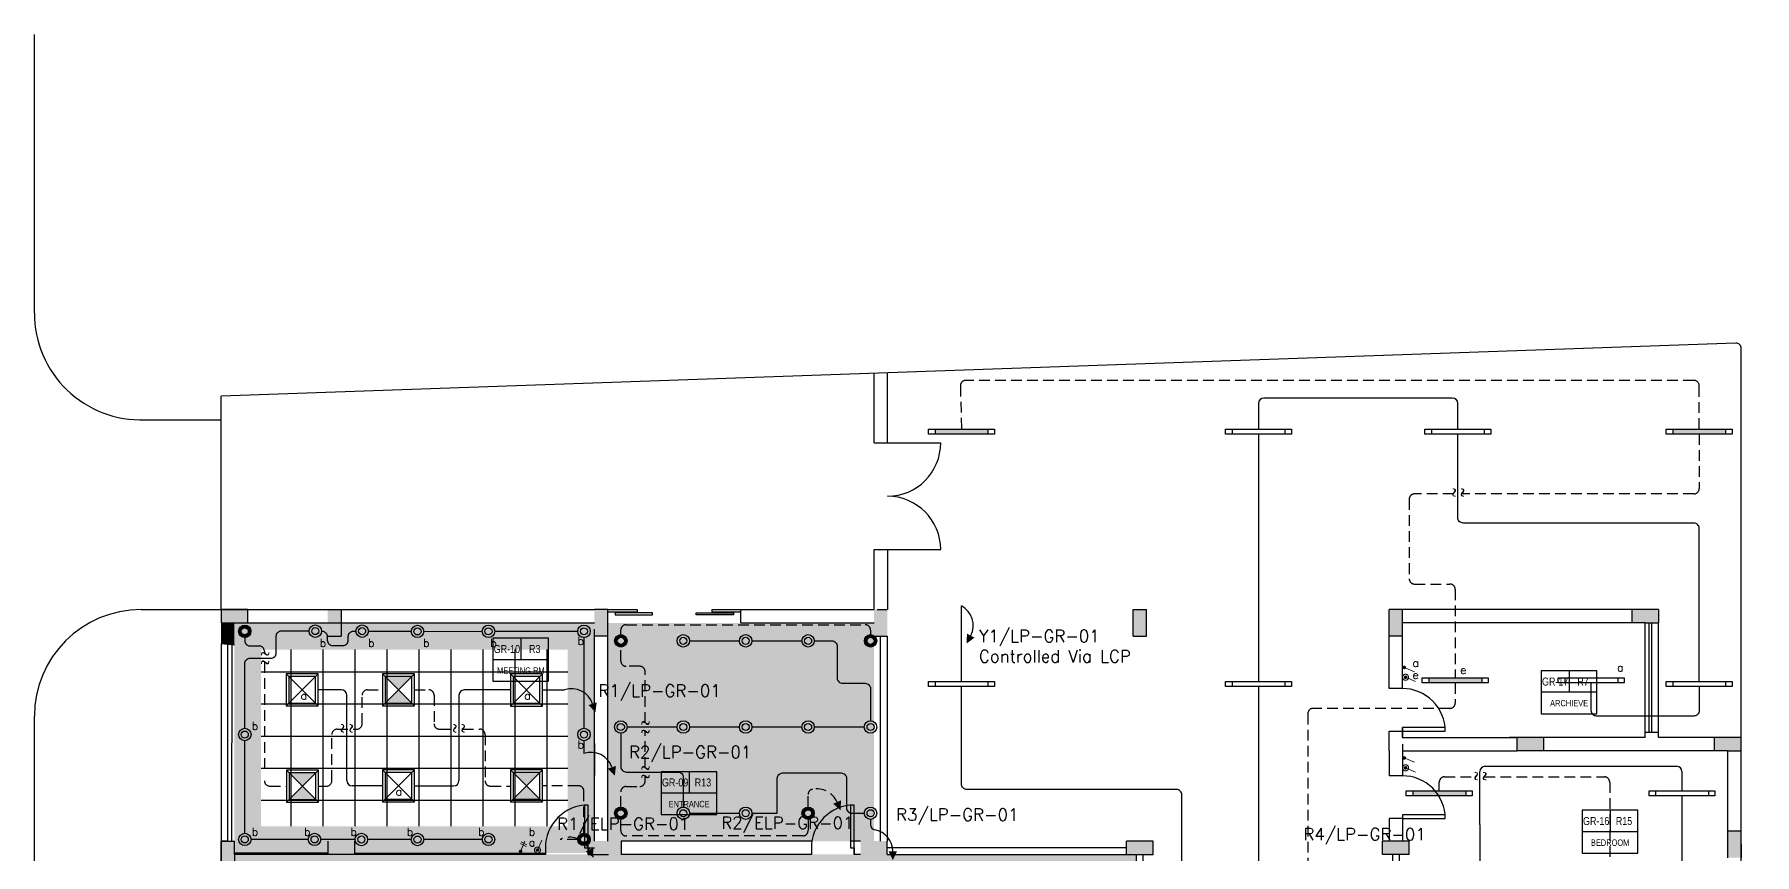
# Model space of a CAD drawing. Extents: x 229 to 350, y 130 to 172.
# Drawn here: x 228.64 to 260.89, y 156.99 to 172.36 of the extents above; entities that cross this region are included whole.
import ezdxf
from ezdxf.enums import TextEntityAlignment as Align

# ---------------------------------------------------------------- set-up
doc = ezdxf.new("R2010")
doc.units = 0
doc.header["$LTSCALE"] = 0.4
for name, pattern in [('ACAD_ISO02W100', [15, 12, -3]), ('DASHED', [0.75, 0.5, -0.25]), ('ROF$0$MLINE', [4.5, 3, -0.3, 0.3, -0.3, 0.3, -0.3])]:
    doc.linetypes.add(name, pattern=pattern)
doc.layers.get('0').update_dxf_attribs({"color": 9, "linetype": 'CONTINUOUS'})
for name, color, linetype in [('ARCH', 9, 'CONTINUOUS'), ('EMERGENCY', 1, 'DASHED'), ('HOMERUN', 7, 'DASHED'), ('LEGEND', 7, 'CONTINUOUS'), ('LIGHT FIXTURE', 4, 'CONTINUOUS'), ('NORMAL', 3, 'CONTINUOUS')]:
    doc.layers.add(name, color=color, linetype=linetype)
doc.layers.add('SWITCHES', color=6, linetype='CONTINUOUS', lineweight=0)
doc.styles.add('16001-XHV-011$0$TYPE 2$0$ARIAL', font='arial.ttf', dxfattribs={"width": 0.8, "height": 0.2})
doc.styles.add('LEGEND$0$detials', font='romans8.shx')

# ---------------------------------------------------------------- blocks, each defined once
blk = doc.blocks.new('A$C1A776F15')
at = {"layer": 'ARCH'}
blk.add_lwpolyline([(0.8, 0), (0.8, 0.07), (0, 0.07), (0, 0), (0.8, 0, 0.414214), (0, 0.8, 0.414214)], format="xyb", dxfattribs=at)
blk = doc.blocks.new('ROOM NAME')
blk.add_lwpolyline([(235.962, 146.113), (237.007, 146.113), (237.007, 146.916), (235.962, 146.916)], close=True)
for points in [[(236.485, 146.916), (236.485, 146.514)], [(237.007, 146.514), (235.962, 146.514)]]:
    blk.add_lwpolyline(points)
at = {"layer": 'ARCH', "style": '16001-XHV-011$0$TYPE 2$0$ARIAL', "width": 0.8}
for tag, height, p in [('F-R', 0.15, (236.224, 146.715)), ('DES', 0.12, (236.486, 146.31))]:
    blk.add_attdef(tag, text='', height=height, dxfattribs=at).set_placement(p, align=Align.MIDDLE)
blk.add_attdef('R', text='', height=0.15, dxfattribs=at).set_placement((236.746, 146.715), align=Align.MIDDLE_CENTER)
blk = doc.blocks.new('ARCH')
at = {"layer": 'ARCH', "ltscale": 0.05}
h = blk.add_hatch(color=256, dxfattribs=at)
h.paths.add_polyline_path([(0.5, 20.95), (0.125, 20.95), (0.125, 21.075), (0.5, 21.075)])
h.paths.add_polyline_path([(0.5, 21.075), (0.125, 21.075), (0.125, 21.2), (0.5, 21.2)])
h.paths.add_polyline_path([(0.125, 21.075), (0, 21.075), (0, 21.2), (0.125, 21.2)])
h.paths.add_polyline_path([(0.125, 20.95), (0, 20.95), (0, 21.075), (0.125, 21.075)])
h = blk.add_hatch(color=256, dxfattribs=at)
h.paths.add_polyline_path([(2.125, 21.075), (2, 21.075), (2, 20.7), (2.125, 20.7)])
h.paths.add_polyline_path([(2.25, 20.95), (2.25, 21.075), (2.125, 21.075), (2.125, 20.7), (2.25, 20.7)])
h.paths.add_polyline_path([(2.125, 21.2), (2, 21.2), (2, 21.075), (2.125, 21.075)])
h.paths.add_polyline_path([(2.25, 21.2), (2.125, 21.2), (2.125, 21.075), (2.25, 21.075)])
h = blk.add_hatch(color=256, dxfattribs=at)
h.paths.add_polyline_path([(7.25, 21.2), (7, 21.2), (7, 20.95), (7.25, 20.95)])
h.paths.add_polyline_path([(7.25, 20.7), (7.25, 20.95), (7, 20.95), (7, 20.7)])
h = blk.add_hatch(color=256, dxfattribs=at)
h.paths.add_polyline_path([(26.95, 21.2), (26.95, 20.95), (26.7, 20.95), (26.45, 20.95), (26.45, 21.2)])
h.paths.add_polyline_path([(21.9, 20.95), (21.9, 21.2), (22.15, 21.2), (22.15, 20.95), (22.15, 20.7), (21.9, 20.7)])
h.paths.add_polyline_path([(17.1, 20.7), (17.1, 21.2), (17.35, 21.2), (17.35, 20.7)])
h.paths.add_polyline_path([(12.238, 21.2), (12.3, 21.2), (12.488, 21.2), (12.488, 20.7), (12.238, 20.7)])
h.paths.add_polyline_path([(11.988, 16.612), (11.988, 16.862), (12.488, 16.862), (12.488, 16.612)])
blk.add_hatch(color=256, dxfattribs=at).paths.add_polyline_path([(0.25, 20.55), (0, 20.55), (0, 20.95), (0.25, 20.95)])
at = {"layer": 'ARCH'}
h = blk.add_hatch(dxfattribs=at)
h.set_pattern_fill('DOTS', color=256, scale=0.15, style=0)
h.set_pattern_definition([(0, (-202.4808, -140.3811), (0.1190625, 0.238125), [0, -0.238125])])
h.paths.add_polyline_path([(10.275, 10.938), (9.9, 10.938), (9.9, 11.188), (10.4, 11.188), (10.4, 13.862), (9.9, 13.862), (9.9, 14.112), (10.4, 14.112), (10.4, 13.987), (17.037, 13.987), (17.037, 14.3), (17.162, 14.3), (17.162, 16.612), (0.25, 16.612), (0.25, 16.362), (0.125, 16.362), (0.125, 12.762), (0.25, 12.775), (0.25, 4.1), (2, 4.1), (2, 8.438), (10.275, 8.438)])
h.paths.add_polyline_path([(5.3, 14.78), (8.911, 14.78), (8.911, 10.27), (5.3, 10.27)], flags=16)
h.paths.add_polyline_path([(12.242, 20.95), (7.25, 20.95), (7.25, 16.859), (12.242, 16.859)])
h.paths.add_polyline_path([(7, 20.95), (0.25, 20.95), (0.25, 16.64), (7, 16.64)])
h.paths.add_polyline_path([(6.5, 17.14), (0.75, 17.14), (0.75, 20.45), (6.5, 20.45)], flags=16)
h = blk.add_hatch(dxfattribs=at)
h.set_pattern_fill('NET', color=256, scale=0.189)
h.set_pattern_definition([(0, (3.625, 18.79494), (0, 0.60007), []), (90, (3.625, 18.79494), (-0.60007, 4e-17), [])])
h.paths.add_polyline_path([(6.5, 20.45), (0.75, 20.45), (0.75, 17.14), (6.5, 17.14)])
at = {"layer": 'ARCH', "ltscale": 0.05}
h = blk.add_hatch(color=256, dxfattribs=at)
h.paths.add_polyline_path([(22.275, 16.612), (22.275, 16.862), (21.775, 16.862), (21.775, 16.612)])
h.paths.add_polyline_path([(21.775, 13.987), (21.775, 13.737), (22.275, 13.737), (22.275, 13.987)])
h.paths.add_polyline_path([(22.275, 11.062), (22.275, 11.312), (21.775, 11.312), (21.775, 11.062)])
h.paths.add_polyline_path([(28.5, 17.05), (28.25, 17.05), (28.25, 16.55), (28.5, 16.55), (28.5, 16.8)])
h.paths.add_polyline_path([(28.75, 12.4), (28.75, 12.65), (28.25, 12.65), (28.25, 12.4)])
h.paths.add_polyline_path([(24.8, 18.55), (24.8, 18.8), (24.3, 18.8), (24.3, 18.55)])
h.paths.add_polyline_path([(28.5, 18.55), (28.5, 18.8), (28, 18.8), (28, 18.55), (28.25, 18.55)])
h = blk.add_hatch(color=256, dxfattribs=at)
h.paths.add_polyline_path([(0, 12.775), (0.25, 12.775), (0.25, 12.275), (0, 12.275)])
h.paths.add_polyline_path([(0, 16.862), (0.25, 16.862), (0.25, 16.612), (0.25, 16.362), (0, 16.362), (0, 16.612)])
h = blk.add_hatch(color=256, dxfattribs=at)
h.paths.add_polyline_path([(9.9, 13.862), (9.9, 14.112), (10.15, 14.112), (10.4, 14.112), (10.4, 13.862)])
h.paths.add_polyline_path([(7, 16.612), (7, 16.862), (7.5, 16.862), (7.5, 16.612)])
h.paths.add_polyline_path([(2.5, 16.862), (2.5, 16.612), (2, 16.612), (2, 16.862)])
h = blk.add_hatch(color=256, dxfattribs=at)
h.paths.add_polyline_path([(17.037, 14.3), (17.287, 14.3), (17.287, 13.8), (17.037, 13.8)])
h.paths.add_polyline_path([(17.475, 16.862), (17.475, 16.612), (16.975, 16.612), (16.975, 16.862)])
h.paths.add_polyline_path([(14.887, 13.487), (14.637, 13.487), (14.637, 13.987), (14.7, 13.987), (14.887, 13.987)])
at = {"ltscale": 0.05}
for p, q in [((-1.43, 24.755), (0, 24.755)), ((0, 16.862), (0.25, 16.862))]:
    blk.add_line(p, q, dxfattribs=at)
for p, q in [((12.492, 24.323), (13.492, 24.323)), ((12.242, 22.323), (12.492, 22.323)), ((12.492, 22.323), (13.492, 22.323)), ((7.25, 21.2), (7.798, 21.2)), ((7.25, 21.16), (7.798, 21.16)), ((7.798, 21.2), (7.798, 21.16)), ((9.198, 21.2), (9.746, 21.2)), ((9.198, 21.2), (9.198, 21.16)), ((9.198, 21.16), (9.746, 21.16)), ((9.746, 20.95), (9.746, 21.2)), ((0, 20.562), (0.25, 20.536)), ((7, 18.69), (7, 18.09)), ((12.488, 16.612), (16.975, 16.612)), ((17.287, 14.3), (17.287, 16.612))]:
    blk.add_line(p, q)
blk.add_lwpolyline([(0, 0), (28.397, -0.992, 0.424475), (28.5, -0.892), (28.5, 26.092, 0.424475), (28.397, 26.192), (0, 25.2)], format="xyb")
for points in [[(8.091, 21.14), (7.391, 21.14), (7.391, 21.1), (8.091, 21.1)], [(8.905, 21.14), (9.605, 21.14), (9.605, 21.1), (8.905, 21.1)]]:
    blk.add_lwpolyline(points, close=True)
for centre, start, end in [((-1.5, 26.754), 180, 272), ((-1.5, 19.2), 90, 180)]:
    blk.add_arc(centre, 2, start, end, dxfattribs=at)
for centre, start, end in [((12.492, 24.323), 270, 0), ((12.492, 22.323), 0, 90)]:
    blk.add_arc(centre, 1, start, end)
at = {"layer": 'ARCH'}
for p, q in [((-3.5, 26.754), (-3.5, 31.975)), ((-1.5, 21.2), (6.904, 21.2)), ((2, 21.2), (2.25, 21.2)), ((2.25, 21.2), (2.25, 20.95)), ((6.88, 21.2), (7, 21.2)), ((7.25, 21.2), (7, 21.2)), ((9.746, 21.2), (12.242, 21.2)), ((12.3, 21.2), (12.488, 21.2)), ((17.1, 21.2), (17.35, 21.2)), ((17.1, 20.7), (17.1, 21.2)), ((17.35, 20.7), (17.35, 21.2)), ((26.95, 21.2), (21.9, 21.2)), ((22.15, 21.2), (21.9, 21.2)), ((21.9, 20.95), (21.9, 21.2)), ((22.15, 20.95), (22.15, 21.2)), ((26.45, 21.2), (26.45, 20.95)), ((26.95, 21.2), (26.95, 20.95)), ((0.5, 20.95), (6.914, 20.95)), ((2.25, 20.95), (2.25, 20.7)), ((6.81, 20.95), (7, 20.95)), ((7, 16.859), (7, 20.7)), ((7.25, 20.7), (7, 20.7)), ((7.25, 16.859), (7.25, 20.7)), ((9.746, 20.95), (12.242, 20.95)), ((11.316, 20.95), (12.036, 20.95)), ((12.238, 20.7), (12.488, 20.7)), ((17.1, 20.7), (17.35, 20.7)), ((21.9, 19.72), (21.9, 20.95)), ((22.15, 20.7), (21.9, 20.7)), ((26.7, 20.95), (22.15, 20.95)), ((22.15, 19.72), (22.15, 20.95)), ((26.7, 20.95), (26.95, 20.95)), ((26.775, 18.9), (26.775, 20.95)), ((26.825, 18.9), (26.825, 20.95)), ((0, 20.562), (0, 16.362)), ((0.2, 20.541), (0.194, 16.862)), ((-3.5, 5.85), (-3.5, 19.2)), ((21.9, 18.55), (21.9, 18.921)), ((21.9, 18.921), (22.15, 18.921)), ((22.15, 18.8), (22.15, 18.991)), ((22.15, 18.92), (22.3, 18.92)), ((22.15, 18.8), (24.3, 18.8)), ((24.3, 18.8), (24.15, 18.8)), ((26.7, 18.8), (24.3, 18.8)), ((24.3, 18.55), (24.3, 18.8)), ((24.8, 18.55), (24.8, 18.8)), ((26.7, 18.8), (26.7, 18.9)), ((26.7, 18.9), (26.95, 18.9)), ((26.95, 18.8), (26.95, 18.9)), ((28.5, 18.8), (26.95, 18.8)), ((28, 18.55), (28, 18.8)), ((28.5, 18.55), (28.5, 18.8)), ((21.9, 18.55), (21.9, 18.085)), ((22.15, 18.675), (22.15, 18.085)), ((22.15, 18.55), (22.3, 18.55)), ((22.15, 18.55), (24.3, 18.55)), ((26.7, 18.55), (24.3, 18.55)), ((28.25, 18.55), (26.7, 18.55)), ((28.25, 16.55), (28.25, 18.55)), ((28.25, 18.55), (28.5, 18.55)), ((28.5, 16.8), (28.5, 18.55)), ((22.15, 17.285), (22.15, 16.862)), ((0, 16.612), (0, 16.862)), ((0.125, 16.862), (0, 16.862)), ((0.25, 16.612), (0.25, 16.862)), ((2, 16.862), (2, 16.612)), ((2.5, 16.862), (2.5, 16.612)), ((6.88, 16.612), (6.88, 16.862)), ((11.077, 16.862), (7.5, 16.862)), ((7.5, 16.862), (7.5, 16.612)), ((11.988, 16.862), (11.798, 16.862)), ((11.867, 16.612), (11.867, 16.862)), ((11.867, 16.612), (11.867, 16.862)), ((16.975, 16.612), (16.975, 16.862)), ((17.475, 16.862), (16.975, 16.862)), ((17.475, 16.612), (17.475, 16.862)), ((21.775, 16.612), (21.775, 16.862)), ((22.275, 16.862), (21.775, 16.862)), ((22.275, 16.612), (22.275, 16.862)), ((28.5, 17.05), (28.25, 17.05)), ((28.5, 16.8), (28.5, 16.55)), ((0, 16.362), (0, 16.612)), ((0.25, 16.64), (2, 16.639)), ((0.25, 16.612), (0.25, 16.362)), ((6.08, 16.612), (0.25, 16.612)), ((2.5, 16.639), (6.08, 16.637)), ((6.08, 16.737), (6.08, 16.612)), ((6.88, 16.737), (6.88, 16.612)), ((11.067, 16.612), (7.5, 16.612)), ((11.067, 16.737), (11.067, 16.612)), ((11.867, 16.737), (11.867, 16.612)), ((11.988, 16.612), (11.867, 16.612)), ((14.219, 16.612), (15.195, 16.612)), ((14.979, 16.612), (15.45, 16.612)), ((16.975, 16.612), (17.475, 16.612)), ((17.162, 14.3), (17.162, 16.612)), ((17.287, 15.062), (17.287, 16.612)), ((21.963, 16.612), (21.963, 13.987)), ((22.088, 16.612), (22.088, 13.987))]:
    blk.add_line(p, q, dxfattribs=at)
at = {"layer": 'ARCH', "ltscale": 0.05}
for p, q in [((12.242, 24.323), (12.242, 25.628)), ((12.492, 24.323), (12.492, 25.636)), ((0, 21.2), (0, 25.2)), ((12.242, 24.323), (12.492, 24.323)), ((12.242, 21.2), (12.242, 22.323)), ((12.492, 22.323), (12.492, 21.2)), ((0, 21.2), (0, 20.95)), ((0.5, 21.2), (0, 21.2)), ((0.5, 20.95), (0.5, 21.2)), ((7.25, 20.7), (7.25, 21.2)), ((0, 20.95), (0.5, 20.95)), ((2, 20.7), (2.25, 20.7)), ((7, 20.335), (7, 20.835)), ((12.358, 20.7), (12.358, 17.906)), ((12.488, 20.7), (12.488, 17.906)), ((26.7, 18.9), (26.7, 20.95)), ((26.95, 18.9), (26.95, 20.95)), ((0.125, 16.862), (0.125, 20.549)), ((22.15, 19.721), (21.9, 19.721)), ((22.15, 18.92), (22.15, 18.795)), ((22.16, 18.085), (21.9, 18.085)), ((12.358, 17.962), (12.358, 16.862)), ((12.488, 18.032), (12.488, 16.862)), ((21.9, 17.285), (21.9, 16.862)), ((22.15, 17.285), (21.9, 17.285)), ((12.488, 16.612), (12.488, 16.862)), ((16.975, 16.737), (12.488, 16.737)), ((15.45, 16.737), (14.219, 16.737)), ((22.275, 16.612), (21.775, 16.612))]:
    blk.add_line(p, q, dxfattribs=at)
at = {"layer": 'ARCH'}
blk.add_lwpolyline([(6.88, 17.538), (6.81, 17.538), (6.81, 16.737), (6.88, 16.737), (6.88, 17.538, 0.414214), (6.08, 16.737, 0.414214)], format="xyb", dxfattribs=at)
for points in [[(6.88, 16.737), (7.003, 16.737)], [(6.88, 16.612), (7.26, 16.612)]]:
    blk.add_lwpolyline(points, dxfattribs=at)
for p, values in [((-230.866, -126.254), {'F-R': 'GR-10', 'R': 'R3', 'DES': 'MEETING RM'}), ((-211.213, -126.864), {'F-R': 'GR-17', 'R': 'R7', 'DES': 'ARCHIEVE'}), ((-227.712, -128.754), {'F-R': 'GR-09', 'R': 'R13', 'DES': 'ENTRANCE'}), ((-210.444, -129.477), {'F-R': 'GR-16', 'R': 'R15', 'DES': 'BEDROOM'})]:
    blk.add_blockref('ROOM NAME', p, dxfattribs=at).add_auto_attribs(values)
for p in [(22.15, 18.921), (22.15, 17.285)]:
    blk.add_blockref('A$C1A776F15', p, dxfattribs=at)
at = {"layer": 'ARCH', "rotation": 90}
blk.add_blockref('A$C1A776F15', (11.867, 16.737), dxfattribs=at)
blk = doc.blocks.new('FLR Light 600 4x18w')
at = {"layer": 'LIGHT FIXTURE', "color": 4, "ltscale": 3}
blk.add_lwpolyline([(0, -600), (600, -600), (600, 0), (0, 0)], close=True, dxfattribs=at)
at = {"layer": 'LIGHT FIXTURE', "color": 4}
for points in [[(600, 0), (0, -600)], [(0, 0), (600, -600)]]:
    blk.add_lwpolyline(points, dxfattribs=at)
at = {"layer": 'LIGHT FIXTURE', "color": 4, "lineweight": 30, "ltscale": 3}
blk.add_lwpolyline([(50, -550), (550, -550), (550, -50), (50, -50)], close=True, dxfattribs=at)
blk = doc.blocks.new('emergency')
at = {"layer": 'LIGHT FIXTURE', "linetype": 'ByBlock', "true_color": 0xffffff}
h = blk.add_hatch(color=7, dxfattribs=at)
h.dxf.hatch_style = 1
h.paths.add_polyline_path([(-0.25, 0.25), (0, 0), (0.25, 0.25)])
h.paths.add_polyline_path([(0.25, -0.25), (0, 0), (-0.25, -0.25)])
at = {"layer": 'LIGHT FIXTURE', "color": 4, "ltscale": 3}
blk.add_lwpolyline([(0.3, 0.3), (-0.3, 0.3), (-0.3, -0.3), (0.3, -0.3)], close=True, dxfattribs=at)
at = {"layer": 'LIGHT FIXTURE', "color": 4}
for points in [[(-0.3, -0.3), (0.3, 0.3)], [(0.3, -0.3), (-0.3, 0.3)]]:
    blk.add_lwpolyline(points, dxfattribs=at)
at = {"layer": 'LIGHT FIXTURE', "color": 4, "lineweight": 30, "ltscale": 3}
blk.add_lwpolyline([(0.25, 0.25), (-0.25, 0.25), (-0.25, -0.25), (0.25, -0.25)], close=True, dxfattribs=at)
blk = doc.blocks.new('02-LI-BASEMENT 2 FLOOR$0$C7')
for radius in [150, 84.8]:
    blk.add_circle((0, 0), radius)
blk = doc.blocks.new('EMR SPOT')
at = {"linetype": 'ByBlock'}
h = blk.add_hatch(color=4, dxfattribs=at)
h.dxf.hatch_style = 1
h.paths.add_polyline_path([(0.233, 0, 1), (-0.233, 0, 1)])
h.paths.add_polyline_path([(-0.132, 0, -1), (0.132, 0, -1)], flags=16)
at = {"color": 4}
for radius in [0.233, 0.132]:
    blk.add_circle((0, 0), radius, dxfattribs=at)
blk = doc.blocks.new('SUS EMG')
at = {"linetype": 'ByBlock'}
h = blk.add_hatch(color=4, dxfattribs=at)
h.dxf.hatch_style = 1
h.paths.add_polyline_path([(-1.376, 0.135), (-1.376, -0.135), (1.376, -0.135), (1.376, 0.135)])
at = {"color": 4}
for p, q in [((-1.376, 0.135), (-1.376, -0.135)), ((1.376, 0.135), (1.376, -0.135))]:
    blk.add_line(p, q, dxfattribs=at)
blk.add_lwpolyline([(1.716, -0.135), (-1.716, -0.135), (-1.716, 0.135), (1.716, 0.135)], close=True, dxfattribs=at)
blk = doc.blocks.new('SUS')
at = {"color": 4}
for p, q in [((-1.376, 0.135), (-1.376, -0.135)), ((1.376, 0.135), (1.376, -0.135))]:
    blk.add_line(p, q, dxfattribs=at)
blk.add_lwpolyline([(1.716, -0.135), (-1.716, -0.135), (-1.716, 0.135), (1.716, 0.135)], close=True, dxfattribs=at)
blk = doc.blocks.new('Seperator')
at = {"layer": 'LEGEND', "color": 0, "linetype": 'ByBlock', "ltscale": 0.5, "char_height": 0.36, "attachment_point": 1, "rotation": 89.9988, "style": 'LEGEND$0$detials'}
for insert in [(-0.204, -0.164), (0.113, -0.164)]:
    blk.add_mtext_dynamic_manual_height_columns('~', width=0.40021, gutter_width=1, heights=[0], dxfattribs=dict(at, insert=insert))
blk = doc.blocks.new('S5')
at = {"layer": 'SWITCHES', "color": 7}
for p, q in [((-0.003, 0.405), (0.286, 0.245)), ((0.037, 0.497), (0.326, 0.337))]:
    blk.add_line(p, q, dxfattribs=at)
at = {"layer": 'SWITCHES'}
blk.add_line((0, 0), (0.227, 0.523), dxfattribs=at)
at = {"layer": 'SWITCHES', "const_width": 0.0922}
blk.add_lwpolyline([(-0.046, 0, 1), (0.046, 0, 1)], format="xyb", close=True, dxfattribs=at)
blk = doc.blocks.new('S3')
at = {"layer": 'SWITCHES'}
blk.add_line((0, 0), (0.227, 0.523), dxfattribs=at)
at = {"layer": 'SWITCHES', "const_width": 0.0922}
blk.add_lwpolyline([(-0.046, 0, 1), (0.046, 0, 1)], format="xyb", close=True, dxfattribs=at)
at = {"layer": 'SWITCHES', "color": 7, "linetype": 'ACAD_ISO02W100'}
blk.add_circle((0, 0), 0.157, dxfattribs=at)
blk = doc.blocks.new('S1')
at = {"layer": 'SWITCHES'}
blk.add_line((0, 0), (0.227, 0.523), dxfattribs=at)
at = {"layer": 'SWITCHES', "const_width": 0.0922}
blk.add_lwpolyline([(-0.046, 0, 1), (0.046, 0, 1)], format="xyb", close=True, dxfattribs=at)

msp = doc.modelspace()

# ---------------------------------------------------------------- linework, layer by layer
at = {"layer": 'EMERGENCY'}
for p, q in [((245.997, 165.772), (246.016, 164.964)), ((259.747, 165.875), (246.097, 165.875)), ((259.847, 164.964), (259.847, 165.775)), ((259.847, 164.867), (259.847, 163.847)), ((259.747, 163.747), (255.398, 163.747)), ((232.581, 161.056), (232.581, 160.999)), ((232.681, 160.899), (232.849, 160.899)), ((232.949, 160.799), (232.949, 160.754)), ((232.949, 160.596), (232.949, 158.511)), ((234.782, 159.44), (234.782, 159.977)), ((234.882, 160.077), (235.163, 160.077)), ((234.314, 159.34), (234.682, 159.34)), ((234.214, 158.373), (234.214, 159.24)), ((233.049, 158.274), (233.362, 158.273)), ((233.963, 158.273), (234.114, 158.273)), ((243.142, 157.882), (243.142, 158.116))]:
    msp.add_line(p, q, dxfattribs=at)
for points, format in [([(255.24, 163.747), (254.511, 163.747, 0.414214), (254.411, 163.647), (254.411, 162.159, 0.414214), (254.511, 162.059), (255.175, 162.059, -0.414214), (255.275, 161.959), (255.275, 160.302)], "xyb"), ([(239.631, 161.112), (239.631, 161.197, -0.414214), (239.731, 161.297), (244.213, 161.297, -0.414214), (244.313, 161.197), (244.313, 161.112)], "xyb"), ([(240.086, 159.456), (240.086, 160.418, 0.414214), (239.986, 160.518), (239.731, 160.518, -0.414214), (239.631, 160.618), (239.631, 160.879)], "xyb"), ([(235.763, 160.077), (236.03, 160.077, -0.414214), (236.13, 159.977), (236.13, 159.44, 0.414214), (236.23, 159.34), (236.513, 159.34)], "xyb"), ([(255.275, 160.205), (255.275, 159.83, -0.414214), (255.175, 159.73), (252.611, 159.73, 0.414214), (252.511, 159.63), (252.511, 152.349)], "xyb"), ([(236.671, 159.34), (236.986, 159.34, -0.414214), (237.086, 159.24), (237.086, 158.373, 0.414214), (237.186, 158.273), (237.56, 158.273)], "xyb"), ([(239.631, 157.882), (239.631, 158.166, -0.414214), (239.731, 158.266), (239.986, 158.266, 0.414214), (240.086, 158.366), (240.086, 158.454)], "xyb"), ([(254.975, 158.186), (254.975, 158.347, -0.414214), (255.075, 158.447), (255.665, 158.447)], "xyb"), ([(255.823, 158.447), (258.07, 158.447, -0.414214), (258.17, 158.347), (258.17, 154.659, 0.414214), (258.27, 154.559), (258.385, 154.559)], "xyb"), ([(238.94, 157.391), (238.94, 158.178, 0.414214), (238.84, 158.278), (238.161, 158.278)], "xyb"), ([(243.752, 157.821, 0, 0.16, 0), (243.685, 157.974, 0, 0.685, 0)], "xyseb"), ([(239.119, 156.931, 0, 0.16, 0), (239.046, 157.082, 0, 0.685, 0)], "xyseb"), ([(243.142, 157.649), (243.142, 157.44, -0.414214), (243.042, 157.34), (239.731, 157.34, -0.414214), (239.631, 157.44), (239.631, 157.649)], "xyb")]:
    msp.add_lwpolyline(points, format=format, dxfattribs=at)
for points in [[(240.086, 158.613), (240.086, 159.297)], [(238.824, 157.274), (238.495, 157.274)]]:
    msp.add_lwpolyline(points, dxfattribs=at)
for centre, radius, start, end in [((246.097, 165.775), 0.1, 90, 181.3926), ((259.747, 165.775), 0.1, 0, 90), ((259.747, 163.847), 0.1, 270, 0), ((232.681, 160.999), 0.1, 180, 270), ((232.849, 160.799), 0.1, 0, 90), ((234.882, 159.977), 0.1, 90, 180), ((234.314, 159.24), 0.1, 90, 180), ((234.682, 159.44), 0.1, 270, 0), ((233.049, 158.374), 0.1, 180, 269.9544), ((234.114, 158.373), 0.1, 270, 0), ((243.242, 158.116), 0.1, 101.805, 180), ((243.306, 157.81), 0.413, 23.4012, 101.805), ((238.674, 156.902), 0.413, 25.7771, 115.7771)]:
    msp.add_arc(centre, radius, start, end, dxfattribs=at)
at = {"layer": 'NORMAL'}
for p, q in [((251.586, 165.444), (251.586, 164.964)), ((255.222, 165.544), (251.686, 165.544)), ((255.322, 164.964), (255.322, 165.444)), ((234.898, 161.176), (235.703, 161.176)), ((235.936, 161.171), (237.033, 161.173)), ((237.266, 161.173), (238.824, 161.173)), ((238.94, 161.056), (238.94, 159.356)), ((234.394, 160.078), (233.96, 160.078)), ((234.494, 158.377), (234.494, 159.978)), ((236.597, 159.975), (236.597, 158.377)), ((237.563, 160.075), (236.697, 160.075)), ((238.164, 160.075), (238.578, 160.075)), ((238.94, 159.123), (238.94, 158.884)), ((255.736, 157.554), (255.736, 158.545)), ((255.836, 158.645), (259.425, 158.645)), ((259.525, 158.545), (259.525, 158.186)), ((235.16, 158.277), (234.594, 158.277)), ((235.761, 158.277), (236.497, 158.277)), ((244.313, 157.649), (244.313, 157.552)), ((233.773, 157.274), (232.698, 157.274)), ((234.651, 157.273), (234.006, 157.273)), ((235.703, 157.272), (234.884, 157.272)), ((237.033, 157.274), (235.936, 157.272))]:
    msp.add_line(p, q, dxfattribs=at)
for points in [[(251.586, 164.867), (251.586, 160.234)], [(246.017, 160.234), (246.017, 161.65)], [(240.918, 160.995), (241.855, 160.995)], [(242.089, 160.995), (243.026, 160.995)], [(240.685, 159.38), (239.748, 159.38)], [(241.855, 159.38), (240.918, 159.38)], [(243.026, 159.38), (242.089, 159.38)], [(244.196, 159.38), (243.259, 159.38)], [(232.581, 157.391), (232.581, 159.123)], [(259.525, 158.089), (259.525, 156.261)], [(240.918, 157.765), (241.855, 157.765)], [(255.736, 157.554), (255.736, 155.832), (254.978, 155.832), (254.975, 156.164)]]:
    msp.add_lwpolyline(points, dxfattribs=at)
for points, format in [([(259.847, 160.234), (259.847, 163.102, 0.414214), (259.747, 163.202), (255.422, 163.202, -0.414214), (255.322, 163.302), (255.322, 164.867)], "xyb"), ([(246.114, 160.944, 0, 0.16, 0), (246.191, 161.092, 0, 0.685, 0)], "xyseb"), ([(232.581, 159.356), (232.581, 160.57, -0.414214), (232.681, 160.67), (233.071, 160.67, 0.414214), (233.171, 160.77), (233.171, 161.083, -0.414214), (233.271, 161.183), (233.787, 161.183)], "xyb"), ([(234.02, 161.177), (234.028, 161.177, -0.414214), (234.128, 161.077), (234.128, 161.008, 0.414214), (234.228, 160.908), (234.421, 160.908, 0.414214), (234.521, 161.008), (234.521, 161.076, -0.414214), (234.621, 161.176), (234.665, 161.176)], "xyb"), ([(243.259, 160.995), (243.586, 160.995, -0.414214), (243.686, 160.895), (243.686, 160.299, 0.414214), (243.786, 160.199), (244.213, 160.199, -0.414214), (244.313, 160.099), (244.313, 159.497)], "xyb"), ([(239.155, 159.658, 0, 0.16, 0), (239.102, 159.816, 0, 0.685, 0)], "xyseb"), ([(251.586, 160.137), (251.586, 154.841, -0.414214), (251.486, 154.741), (250.249, 154.741, -0.414214), (250.149, 154.841), (250.149, 158.109, 0.414214), (250.049, 158.209), (246.117, 158.209, -0.414214), (246.017, 158.309), (246.017, 160.137)], "xyb"), ([(259.847, 160.137), (259.847, 159.685, -0.414214), (259.747, 159.585), (257.925, 159.585, -0.414214), (257.825, 159.685), (257.825, 160.205)], "xyb"), ([(239.631, 159.264), (239.631, 158.637, 0.414214), (239.731, 158.537), (240.702, 158.537, -0.414214), (240.802, 158.437), (240.802, 157.882)], "xyb"), ([(239.518, 158.467, 0, 0.16, 0), (239.464, 158.625, 0, 0.685, 0)], "xyseb"), ([(242.089, 157.765), (242.565, 157.765), (242.565, 158.419, -0.414214), (242.665, 158.519), (243.763, 158.519, -0.414214), (243.863, 158.419), (243.863, 157.865, 0.414214), (243.963, 157.765), (244.196, 157.765)], "xyb"), ([(244.731, 156.885, 0, 0.16, 0), (244.73, 157.052, 0, 0.685, 0)], "xyseb")]:
    msp.add_lwpolyline(points, format=format, dxfattribs=at)
for centre, radius, start, end in [((251.686, 165.444), 0.1, 90, 180), ((255.222, 165.444), 0.1, 0, 90), ((245.826, 161.284), 0.413, 332.3287, 62.3287), ((234.394, 159.978), 0.1, 360, 90), ((236.697, 159.975), 0.1, 90, 180), ((238.71, 159.683), 0.413, 18.7254, 108.7254), ((239.073, 158.493), 0.413, 18.7254, 108.7254), ((234.594, 158.377), 0.1, 180, 270), ((236.497, 158.377), 0.1, 270, 0), ((255.836, 158.545), 0.1, 90, 180), ((259.425, 158.545), 0.1, 0, 90), ((244.413, 157.552), 0.1, 180, 259.2177), ((244.317, 157.048), 0.413, 0.5584, 79.2177)]:
    msp.add_arc(centre, radius, start, end, dxfattribs=at)

# ---------------------------------------------------------------- block references
at = {"layer": 'ARCH'}
msp.add_blockref('ARCH', (232.137, 140.381), dxfattribs=at)
at = {"layer": 'LEGEND', "xscale": 0.5, "yscale": 0.5, "zscale": 0.5}
for p in [(255.252, 163.762), (234.414, 159.345), (236.517, 159.345), (255.667, 158.451)]:
    msp.add_blockref('Seperator', p, dxfattribs=at)
at = {"layer": 'LEGEND'}
for p, xscale, yscale, zscale, rotation in [((232.953, 160.751), 0.4999999999999999, 0.4999999999999999, 0.4999999999999999, 270.139190195224), ((240.085, 159.456), 0.5, 0.5, 0.5, 270), ((240.085, 158.614), 0.5, 0.5, 0.5, 270)]:
    msp.add_blockref('Seperator', p, dxfattribs=dict(at, xscale=xscale, yscale=yscale, zscale=zscale, rotation=rotation))
at = {"layer": 'LIGHT FIXTURE', "linetype": 'ByBlock'}
for name, p, xscale, yscale, zscale in [('SUS EMG', (246.017, 164.915), 0.36, 0.36, 0.36), ('SUS', (251.586, 164.915), 0.36, 0.36, 0.36), ('SUS', (255.322, 164.915), 0.36, 0.36, 0.36), ('SUS EMG', (259.847, 164.915), 0.36, 0.36, 0.36), ('EMR SPOT', (232.581, 161.173), 0.5, 0.5, 0.5), ('EMR SPOT', (239.631, 160.995), 0.5, 0.5, 0.5), ('EMR SPOT', (244.313, 160.995), 0.5, 0.5, 0.5), ('SUS EMG', (255.275, 160.254), 0.36, 0.36, 0.36), ('SUS', (257.825, 160.254), 0.36, 0.36, 0.36), ('SUS', (246.017, 160.185), 0.36, 0.36, 0.36), ('SUS', (251.586, 160.185), 0.36, 0.36, 0.36), ('SUS', (259.847, 160.185), 0.36, 0.36, 0.36), ('SUS EMG', (254.975, 158.138), 0.36, 0.36, 0.36), ('SUS', (259.525, 158.138), 0.36, 0.36, 0.36), ('EMR SPOT', (239.631, 157.765), 0.5, 0.5, 0.5), ('EMR SPOT', (243.142, 157.765), 0.5, 0.5, 0.5), ('EMR SPOT', (238.94, 157.274), 0.5, 0.5, 0.5)]:
    msp.add_blockref(name, p, dxfattribs=dict(at, xscale=xscale, yscale=yscale, zscale=zscale))
at = {"layer": 'LIGHT FIXTURE', "xscale": 0.0007777833697495778, "yscale": 0.0007777833697495778, "zscale": 0.0007777833697495778}
for p in [(233.903, 161.177), (234.781, 161.176), (235.819, 161.171), (237.15, 161.173), (238.94, 161.173), (240.802, 160.995), (241.972, 160.995), (243.142, 160.995), (232.581, 159.239), (238.94, 159.239), (239.631, 159.38), (240.802, 159.38), (241.972, 159.38), (243.142, 159.38), (244.313, 159.38), (240.802, 157.765), (241.972, 157.765), (244.313, 157.765), (232.581, 157.274), (233.889, 157.274), (234.767, 157.273), (235.819, 157.272), (237.15, 157.274)]:
    msp.add_blockref('02-LI-BASEMENT 2 FLOOR$0$C7', p, dxfattribs=at)
at = {"layer": 'LIGHT FIXTURE', "color": 252, "xscale": 0.001000955805382391, "yscale": 0.001000955805382391, "zscale": 0.001000955805382391, "rotation": 180}
for p in [(233.96, 159.777), (238.164, 159.774), (235.761, 157.977)]:
    msp.add_blockref('FLR Light 600 4x18w', p, dxfattribs=at)
at = {"layer": 'LIGHT FIXTURE', "linetype": 'ByBlock'}
for p in [(235.463, 160.077), (233.662, 158.273), (237.861, 158.278)]:
    msp.add_blockref('emergency', p, dxfattribs=at)
at = {"layer": 'SWITCHES', "linetype": 'ROF$0$MLINE', "xscale": 0.36, "yscale": 0.36, "zscale": 0.36, "rotation": 269.9999999999912}
for name, p in [('S1', (254.32, 160.496)), ('S3', (254.343, 160.312)), ('S1', (254.32, 158.801)), ('S3', (254.343, 158.616))]:
    msp.add_blockref(name, p, dxfattribs=at)
at = {"layer": 'SWITCHES', "linetype": 'ROF$0$MLINE', "xscale": 0.36, "yscale": 0.36, "zscale": 0.36}
for name, p in [('S5', (237.751, 157.051)), ('S3', (238.068, 157.075))]:
    msp.add_blockref(name, p, dxfattribs=at)

# ---------------------------------------------------------------- texts
at = {"layer": 'HOMERUN', "color": 3, "ltscale": 0.5, "char_height": 0.22758, "attachment_point": 1, "style": 'LEGEND$0$detials'}
for s, width, heights, insert, rotation in [('Y1/LP-GR-01\\PControlled Via LCP', 3.54732, [0.827], (246.345, 161.199), 359.9988), ('R1/LP-GR-01', 0.4994, [0], (239.212, 160.175), 359.9988), ('R2/LP-GR-01', 3.36475, [0.76], (239.785, 159.025), 359.9988), ('R3/LP-GR-01', 3.23628, [0.786], (244.793, 157.854), 359.9542), ('R4/LP-GR-01', 3.42444, [0.796], (252.429, 157.485), 359.9988)]:
    msp.add_mtext_dynamic_manual_height_columns(s, width=width, gutter_width=0.633, heights=heights, dxfattribs=dict(at, insert=insert, rotation=rotation))
at = {"layer": 'HOMERUN', "color": 1, "ltscale": 0.5, "char_height": 0.22758, "attachment_point": 1, "rotation": 359.9988, "style": 'LEGEND$0$detials'}
for s, width, heights, insert in [('R1/ELP-GR-01', 0.4994, [0], (238.437, 157.681)), ('R2/ELP-GR-01', 3.69905, [0.83], (241.514, 157.699))]:
    msp.add_mtext_dynamic_manual_height_columns(s, width=width, gutter_width=0.633, heights=heights, dxfattribs=dict(at, insert=insert))
at = {"layer": 'SWITCHES', "ltscale": 0.5, "char_height": 0.15, "attachment_point": 1, "rotation": 359.9988, "style": 'LEGEND$0$detials'}
for s, insert in [('b', (233.987, 161.03)), ('b', (234.894, 161.03)), ('b', (235.924, 161.03)), ('b', (237.183, 161.03)), ('b', (238.82, 161.068)), ('a', (254.474, 160.657)), ('e', (254.474, 160.432)), ('e', (255.368, 160.525)), ('a', (258.308, 160.571)), ('a', (233.628, 160.043)), ('a', (237.82, 160.043)), ('b', (232.712, 159.475)), ('b', (238.82, 159.126)), ('a', (235.409, 158.245)), ('b', (232.712, 157.492)), ('b', (233.693, 157.492)), ('b', (234.563, 157.492)), ('b', (235.617, 157.492)), ('b', (236.954, 157.492)), ('b', (237.904, 157.492)), ('a', (237.904, 157.294))]:
    msp.add_mtext_dynamic_manual_height_columns(s, width=0.47355, gutter_width=0.6, heights=[0], dxfattribs=dict(at, insert=insert))

doc.saveas('drawing.dxf')
